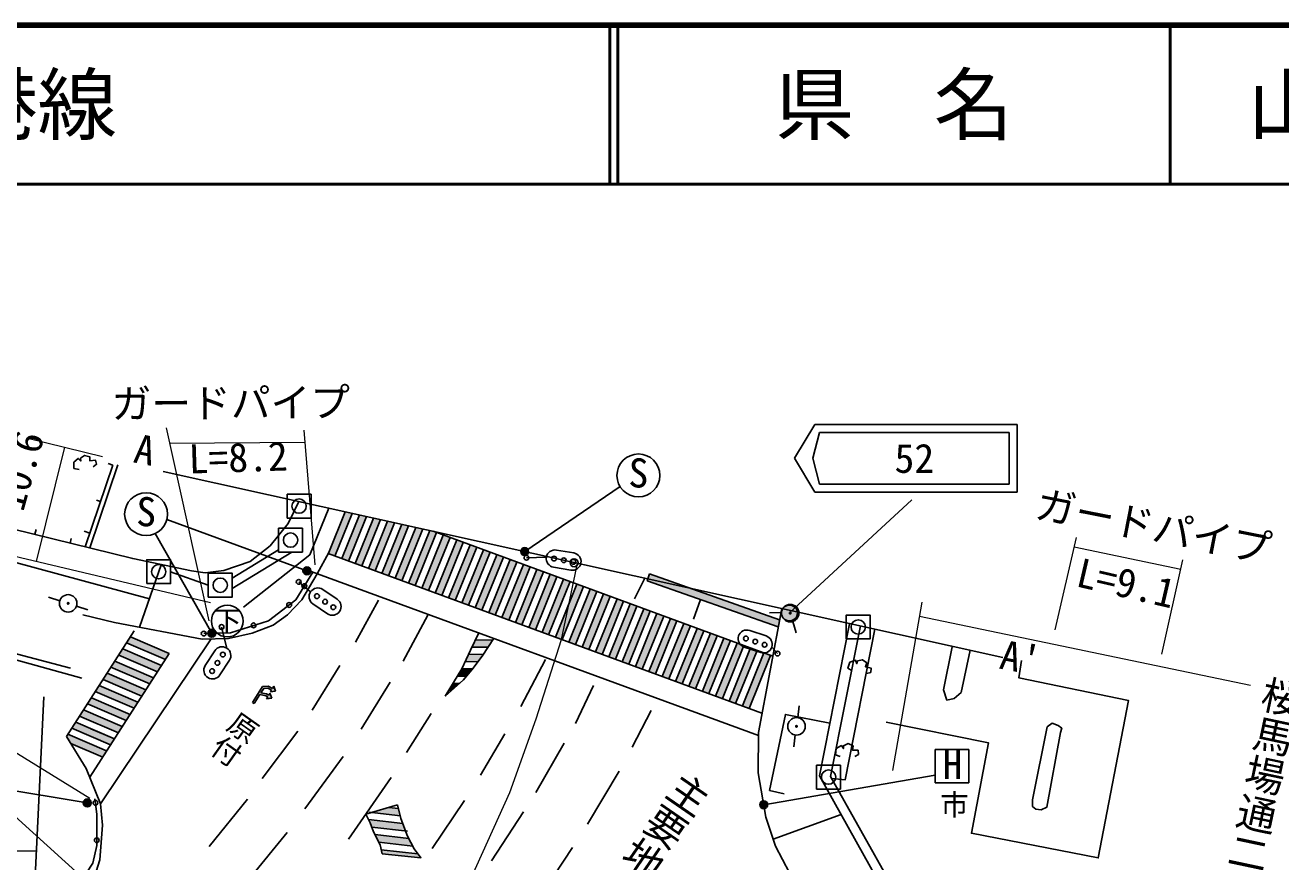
# Model space of a CAD drawing. Units: millimetres at full size, sheet at 1:1000; details may follow other scales. Extents: x 40000 to 680000, y 20000 to 380000.
# Drawn here: x 260959 to 339960, y 327351 to 380000 of the extents above; entities that cross this region are included whole.
import ezdxf
from ezdxf.enums import TextEntityAlignment as Align

# ---------------------------------------------------------------- set-up
doc = ezdxf.new("R2010")
doc.units = ezdxf.units.MM
doc.header["$LTSCALE"] = 1000
doc.header["$PDMODE"] = 32
doc.header["$PDSIZE"] = 500
doc.linetypes.add('CHAIN', pattern=[18.5, 12, -1.5, 3.5, -1.5])
for name, color, linetype, lineweight in [('M-BGD', 7, 'Continuous', 25), ('M-BGD-EXST', 7, 'Continuous', 25), ('M-BMK', 2, 'CHAIN', 13), ('M-BMK-OTRS', 5, 'Continuous', 25), ('M-STR-HTXT', 7, 'Continuous', 13), ('M-STR-STRC', 7, 'Continuous', 25), ('M-TTL', 2, 'Continuous', 140), ('M-TTL-LINE', 7, 'Continuous', 50)]:
    doc.layers.add(name, color=color, linetype=linetype, lineweight=lineweight)
for name, color, linetype in [('M-BMK-HTXT', 7, 'Continuous'), ('M-OTRS', 6, 'Continuous'), ('M-TTL-TXT', 7, 'Continuous')]:
    doc.layers.add(name, color=color, linetype=linetype)
doc.styles.add('@ＭＳ ゴシック', font='')
doc.styles.add('ＭＳ ゴシック', font='')
doc.styles.get('@ＭＳ ゴシック').set_extended_font_data('@MS Gothic')
doc.styles.get('ＭＳ ゴシック').set_extended_font_data('MS Gothic')

msp = doc.modelspace()

# ---------------------------------------------------------------- hatches: boundary and pattern name
at = {"layer": 'M-BGD'}
h = msp.add_hatch(color=256, dxfattribs=at)
edge = h.paths.add_edge_path()
edge.add_ellipse((263666, 343615), major_axis=(12.2, -48.5), ratio=1, start_angle=58.18834, end_angle=-121.81166)
h = msp.add_hatch(color=256, dxfattribs=at)
edge = h.paths.add_edge_path()
edge.add_ellipse((309092, 343004), major_axis=(12.2, -48.5), ratio=1, start_angle=2.42311, end_angle=-177.57689)
msp.add_hatch(color=256, dxfattribs=at).paths.add_polyline_path([(309494, 335932, 0.41421), (309438, 335889, 0.41421)])
at = {"layer": 'M-BGD-EXST'}
for points in [[(292636, 346877, 0.41421), (292386, 347127, 0.41421), (292136, 346877, 1)], [(278935, 345663, 0.41421), (278685, 345913, 0.41421), (278435, 345663, 1)], [(272954, 341735, 0.41421), (272704, 341985, 0.41421), (272454, 341735, 1)], [(265116, 331064, 0.41421), (264866, 331314, 0.41421), (264616, 331064, 1)], [(307672, 330945, 0.41421), (307422, 331195, 0.41421), (307172, 330945, 1)]]:
    msp.add_hatch(color=256, dxfattribs=at).paths.add_polyline_path(points)
at = {"layer": 'M-STR-STRC'}
for points in [[(280060, 346818), (280022, 346746), (280452, 346587), (281542, 349279), (281096, 349377)], [(282433, 349081), (281987, 349180), (280875, 346432), (281298, 346277)], [(283313, 348886), (282878, 348983), (281720, 346121), (282133, 345969)], [(284204, 348689), (283759, 348788), (282555, 345814), (282978, 345659)], [(285085, 348494), (284650, 348590), (283401, 345503), (283813, 345352)], [(285976, 348297), (285530, 348395), (284236, 345196), (284658, 345041)], [(286845, 348072), (286627, 348153), (286421, 348198), (285081, 344885), (285494, 344734)], [(287690, 347762), (287267, 347917), (285916, 344578), (286339, 344423)], [(288525, 347455), (288112, 347606), (286761, 344267), (287174, 344116)], [(287596, 343960), (288019, 343805), (289370, 347144), (288948, 347299)], [(290205, 346837), (289793, 346988), (288442, 343650), (288854, 343498)], [(291051, 346526), (290628, 346681), (289277, 343342), (289699, 343187)], [(291886, 346219), (291473, 346371), (290122, 343032), (290535, 342880)], [(290957, 342725), (291380, 342569), (292731, 345908), (292308, 346063)], [(293566, 345601), (293153, 345753), (291802, 342414), (292215, 342262)], [(294411, 345290), (293989, 345446), (292638, 342107), (293060, 341951)], [(300243, 345466), (300094, 345041), (308337, 342138), (308421, 342585)], [(295246, 344983), (294834, 345135), (293483, 341796), (293895, 341644)], [(294318, 341489), (294740, 341333), (296092, 344672), (295669, 344828)], [(295163, 341178), (295576, 341026), (296927, 344365), (296514, 344517)], [(295998, 340871), (296421, 340716), (297772, 344054), (297349, 344210)], [(298607, 343747), (298195, 343899), (296843, 340560), (297256, 340408)], [(299452, 343437), (299030, 343592), (297679, 340253), (298101, 340098)], [(300288, 343129), (299875, 343281), (298524, 339942), (298936, 339791)], [(299359, 339635), (299782, 339480), (301133, 342819), (300710, 342974)], [(309542, 343011, 0.41421), (309042, 343511, 0.41421), (308542, 343011, 1)], [(300204, 339324), (300617, 339173), (301968, 342511), (301555, 342663)], [(302813, 342201), (302390, 342356), (301039, 339017), (301462, 338862)], [(267590, 341520), (267343, 341136), (269783, 340087), (270029, 340471)], [(290390, 341326), (289290, 341306), (289069, 340852), (290095, 340871)], [(301885, 338707), (302297, 338555), (303648, 341894), (303236, 342045)], [(302720, 338399), (303142, 338244), (304493, 341583), (304071, 341738)], [(305329, 341276), (304916, 341427), (303565, 338089), (303978, 337937)], [(267097, 340752), (266850, 340368), (269290, 339319), (269537, 339703)], [(304400, 337782), (304823, 337626), (306174, 340965), (305751, 341120)], [(307009, 340658), (306596, 340810), (305245, 337471), (305658, 337319)], [(306080, 337164), (306503, 337008), (307854, 340347), (307432, 340502)], [(266604, 339984), (266358, 339601), (268797, 338551), (269044, 338935)], [(289762, 340355), (289801, 340415), (288852, 340397), (288637, 339943), (289459, 339959)], [(266111, 339217), (265865, 338833), (268305, 337784), (268551, 338167)], [(289107, 339502), (288421, 339489), (288144, 339034), (288729, 339045)], [(265618, 338449), (265372, 338065), (267812, 337016), (268058, 337400)], [(275792, 337983), (275970, 338266), (276225, 338277), (276458, 338160), (276397, 338057), (276716, 338097), (276600, 338402), (276519, 338263), (276251, 338398), (275902, 338383), (275270, 337379), (275371, 337315), (275723, 337874), (276099, 337806), (276222, 337732), (276152, 337613), (276470, 337653), (276355, 337957), (276283, 337836), (276142, 337921)], [(288284, 338586), (287866, 338579), (287589, 338123), (287768, 338127)], [(265126, 337681), (264879, 337297), (267319, 336248), (267565, 336632)], [(264633, 336913), (264386, 336530), (266826, 335480), (267072, 335864)], [(264140, 336146), (263893, 335762), (266333, 334713), (266580, 335096)], [(263647, 335378), (263562, 335246), (263829, 334810), (265840, 333945), (266087, 334329)], [(284449, 330710), (283850, 330779), (282730, 330456), (284564, 330244)], [(284718, 329773), (282558, 330023), (282665, 329807), (282768, 329545), (284895, 329300)], [(285094, 328824), (282974, 329069), (283209, 328588), (285340, 328342)], [(285672, 327851), (283364, 328118), (283424, 327868), (285861, 327607)]]:
    msp.add_hatch(color=256, dxfattribs=at).paths.add_polyline_path(points)

# ---------------------------------------------------------------- linework, layer by layer
at = {"layer": 'M-BGD'}
for p, q in [((266186, 352413), (266481, 352310)), ((264747, 347176), (266481, 352310)), ((265028, 347106), (266790, 352340)), ((265450, 350117), (265711, 350029)), ((261651, 348263), (261576, 347961)), ((263860, 347704), (263788, 347413)), ((264684, 348160), (265039, 348040)), ((273985, 345200), (276908, 346991)), ((273985, 344555), (277728, 346848)), ((260205, 346234), (268781, 343909)), ((268165, 342116), (269511, 346035)), ((270115, 345610), (272485, 344761)), ((263142, 343782), (262427, 344010)), ((264190, 343448), (264904, 343220)), ((308544, 343050), (307794, 343020)), ((309248, 342476), (309462, 341757)), ((312831, 342329), (310929, 332764)), ((309562, 336427), (309663, 337170)), ((309413, 335337), (309312, 334594)), ((308013, 328780), (312294, 330327))]:
    msp.add_line(p, q, dxfattribs=at)
for points in [[(265243, 352203), (265460, 352368), (265383, 352632), (265031, 352577), (265022, 352841), (264695, 352926), (264436, 352747), (264459, 352571), (264300, 352738), (264016, 352495), (264033, 352105), (264349, 352043)], [(260145, 348316), (267731, 346437), (271429, 345654), (272279, 345533), (273467, 345681), (275113, 346248), (276371, 347247), (277503, 348651), (278172, 350025)], [(272193, 341719), (273888, 341770), (276266, 342528), (277986, 343831), (279065, 345573)], [(308555, 343296), (307088, 335501), (307066, 332945), (307562, 330161), (308157, 328338), (309494, 325826), (310889, 323958), (312674, 322040), (314603, 320681), (316493, 319713), (319672, 318474), (327940, 316779), (350692, 312134), (364459, 309200), (364829, 309286), (365203, 309667), (365387, 310612)], [(313517, 342193), (311636, 332729), (315440, 325938), (327917, 323434)], [(311704, 332607), (312540, 332508), (314420, 341997)], [(319276, 340892), (318740, 338182), (318953, 337528), (319410, 337634), (319852, 338015), (320402, 340667)], [(313892, 339199), (314154, 339276), (314175, 339550), (313827, 339624), (313912, 339874), (313636, 340070), (313331, 339994), (313290, 339821), (313201, 340033), (312849, 339908), (312726, 339536), (312999, 339367)], [(315123, 336141), (321556, 334847), (320491, 329148), (328470, 327604), (330373, 337504), (323480, 338923), (323644, 340017)], [(308709, 331641), (307789, 331849), (308794, 336629), (311587, 336074)], [(313147, 333983), (313391, 334108), (313361, 334380), (313005, 334388), (313042, 334649), (312734, 334791), (312448, 334659), (312440, 334482), (312313, 334674), (311991, 334485), (311939, 334097), (312239, 333982)], [(310929, 332764), (315051, 325404), (327799, 322846)], [(264469, 326125), (265219, 327265), (265465, 328379), (265465, 330360), (265352, 331311)], [(261677, 328057), (257457, 328033), (257348, 320366), (261305, 320291)]]:
    msp.add_lwpolyline(points, dxfattribs=at)
for points in [[(277445, 348985), (278945, 348985), (278945, 350485), (277445, 350485)], [(276908, 346848), (278408, 346848), (278408, 348348), (276908, 348348)], [(268615, 344860), (270115, 344860), (270115, 346360), (268615, 346360)], [(272485, 344011), (273985, 344011), (273985, 345511), (272485, 345511)], [(312621, 341383), (314121, 341383), (314121, 342883), (312621, 342883)], [(325257, 335850), (324337, 331261), (324337, 330827), (324549, 330676), (324883, 330625), (325237, 330797), (326097, 335488), (326170, 335761), (325949, 335930), (325565, 336079)], [(310751, 331935), (312251, 331935), (312251, 333435), (310751, 333435)]]:
    msp.add_lwpolyline(points, close=True, dxfattribs=at)
for centre, radius in [((278195, 349735), 450), ((277658, 347598), 450), ((269365, 345610), 450), ((273235, 344761), 450), ((278526, 344702), 150), ((263666, 343615), 550), ((263666, 343615), 50), ((277572, 343517), 150), ((309092, 343004), 550), ((309092, 343004), 50), ((275335, 342232), 150), ((313371, 342133), 450), ((272193, 341719), 150), ((309488, 335882), 550), ((309488, 335882), 50), ((311501, 332685), 450), ((265381, 331067), 150), ((265465, 328711), 150)]:
    msp.add_circle(centre, radius, dxfattribs=at)
at = {"layer": 'M-BGD-EXST'}
for p, q in [((292386, 346877), (298387, 350964)), ((278685, 345663), (269878, 348891)), ((272704, 341735), (269148, 348007)), ((320320, 334423), (318220, 334423)), ((318220, 334423), (318220, 332323)), ((320320, 332323), (320320, 334423)), ((307422, 330945), (318220, 332808)), ((264601, 326326), (258493, 331877)), ((264866, 331064), (258514, 332121)), ((318220, 332323), (320320, 332323))]:
    msp.add_line(p, q, dxfattribs=at)
for centre, radius in [((299541, 351665), 1350), ((268571, 349227), 1350), ((292386, 346877), 250), ((278685, 345663), 250), ((273678, 342506), 1000), ((272704, 341735), 250), ((264866, 331064), 250), ((307422, 330945), 250)]:
    msp.add_circle(centre, radius, dxfattribs=at)
at = {"layer": 'M-BMK'}
msp.add_lwpolyline([(285242, 319383), (286490, 321751), (288671, 325551), (291459, 331724), (293119, 336352), (294704, 341347), (295565, 345443), (295719, 346139)], dxfattribs=at)
at = {"layer": 'M-BMK-OTRS'}
for p, q in [((269634, 351916), (322475, 340214)), ((258202, 255522), (262140, 337735))]:
    msp.add_line(p, q, dxfattribs=at)
at = {"layer": 'M-OTRS'}
msp.add_point((295495, 346175), dxfattribs=at)
at = {"layer": 'M-STR-HTXT'}
for p, q in [((261125, 354021), (265831, 352856)), ((269838, 354657), (272516, 342510)), ((278500, 354506), (279190, 346045)), ((261681, 346261), (263459, 353443)), ((270049, 353698), (278561, 353756)), ((325759, 341943), (327095, 347770)), ((326959, 347180), (333664, 345761)), ((259874, 346690), (272615, 343661)), ((332463, 340428), (333798, 346358)), ((315548, 333105), (317386, 343688)), ((247329, 342263), (265027, 331370)), ((317234, 342814), (338040, 338462))]:
    msp.add_line(p, q, dxfattribs=at)
at = {"layer": 'M-STR-STRC'}
for p, q in [((310643, 354875), (309355, 352744)), ((323372, 354875), (310643, 354875)), ((323372, 350614), (323372, 354875)), ((310925, 354375), (310523, 352744)), ((322872, 354375), (310925, 354375)), ((322872, 351114), (322872, 354375)), ((309355, 352744), (310643, 350614)), ((310523, 352744), (310925, 351114)), ((310925, 351114), (322872, 351114)), ((309042, 343011), (316739, 350123)), ((310643, 350614), (323372, 350614)), ((280060, 346818), (281096, 349377)), ((280452, 346587), (281542, 349279)), ((280875, 346432), (281987, 349180)), ((281298, 346277), (282433, 349081)), ((281720, 346121), (282878, 348983)), ((282133, 345969), (283313, 348886)), ((282555, 345814), (283759, 348788)), ((282978, 345659), (284204, 348689)), ((283401, 345503), (284650, 348590)), ((283813, 345352), (285085, 348494)), ((284236, 345196), (285530, 348395)), ((284658, 345041), (285976, 348297)), ((285081, 344885), (286421, 348198)), ((285494, 344734), (286845, 348072)), ((285916, 344578), (287267, 347917)), ((286339, 344423), (287690, 347762)), ((286627, 348153), (307990, 340297)), ((286761, 344267), (288112, 347606)), ((287174, 344116), (288525, 347455)), ((287596, 343960), (288948, 347299)), ((288019, 343805), (289370, 347144)), ((288442, 343650), (289793, 346988)), ((288854, 343498), (290205, 346837)), ((294388, 346973), (295473, 346791)), ((280022, 346746), (307315, 336710)), ((289277, 343342), (290628, 346681)), ((289699, 343187), (291051, 346526)), ((290122, 343032), (291473, 346371)), ((290535, 342880), (291886, 346219)), ((290957, 342725), (292308, 346063)), ((292498, 346485), (293755, 346521)), ((307086, 335295), (278720, 345700)), ((291380, 342569), (292731, 345908)), ((291802, 342414), (293153, 345753)), ((292215, 342262), (293566, 345601)), ((292638, 342107), (293989, 345446)), ((293060, 341951), (294411, 345290)), ((295291, 345706), (294207, 345888)), ((300243, 345466), (300094, 345041)), ((300243, 345466), (308421, 342585)), ((278171, 344969), (278922, 344347)), ((279686, 344493), (280596, 343876)), ((293483, 341796), (294834, 345135)), ((293895, 341644), (295246, 344983)), ((294318, 341489), (295669, 344828)), ((294740, 341333), (296092, 344672)), ((295163, 341178), (296514, 344517)), ((299299, 343901), (299955, 345201)), ((300094, 345041), (308337, 342138)), ((283189, 343808), (281749, 341175)), ((295576, 341026), (296927, 344365)), ((295998, 340871), (297349, 344210)), ((296421, 340716), (297772, 344054)), ((296843, 340560), (298195, 343899)), ((297256, 340408), (298607, 343747)), ((302997, 342614), (303437, 343864)), ((279979, 342966), (279069, 343583)), ((286304, 342867), (284745, 339972)), ((297679, 340253), (299030, 343592)), ((298101, 340098), (299452, 343437)), ((298524, 339942), (299875, 343281)), ((298936, 339791), (300288, 343129)), ((299359, 339635), (300710, 342974)), ((273319, 342129), (273651, 340795)), ((299782, 339480), (301133, 342819)), ((300204, 339324), (301555, 342663)), ((300617, 339173), (301968, 342511)), ((301039, 339017), (302390, 342356)), ((301462, 338862), (302813, 342201)), ((267825, 341886), (263562, 335246)), ((270029, 340471), (267590, 341520)), ((289290, 341306), (290390, 341326)), ((301885, 338707), (303236, 342045)), ((302297, 338555), (303648, 341894)), ((302720, 338399), (304071, 341738)), ((303142, 338244), (304493, 341583)), ((303565, 338089), (304916, 341427)), ((306541, 341914), (307584, 341566)), ((260090, 340526), (263807, 339539)), ((269537, 339703), (267097, 340752)), ((269783, 340087), (267343, 341136)), ((272291, 339711), (272890, 340633)), ((289069, 340852), (290095, 340871)), ((303978, 337937), (305329, 341276)), ((304400, 337782), (305751, 341120)), ((304823, 337626), (306174, 340965)), ((305245, 337471), (306596, 340810)), ((305658, 337319), (307009, 340658)), ((306080, 337164), (307432, 340502)), ((307237, 340522), (306193, 340870)), ((308291, 340458), (307932, 340870)), ((259913, 340197), (264524, 338916)), ((270029, 340471), (265024, 332674)), ((269044, 338935), (266604, 339984)), ((269290, 339319), (266850, 340368)), ((273813, 340034), (273214, 339111)), ((288637, 339943), (289459, 339959)), ((288852, 340397), (289801, 340415)), ((293698, 340090), (292144, 337125)), ((306503, 337008), (307854, 340347)), ((268551, 338167), (266111, 339217)), ((268797, 338551), (266358, 339601)), ((280749, 339701), (279011, 336893)), ((288144, 339034), (288729, 339045)), ((288421, 339489), (289107, 339502)), ((268058, 337400), (265618, 338449)), ((268305, 337784), (265865, 338833)), ((276397, 338057), (276458, 338160)), ((276519, 338263), (276600, 338402)), ((276716, 338097), (276600, 338402)), ((283929, 338661), (282098, 335692)), ((287565, 338123), (287768, 338127)), ((287866, 338579), (288284, 338586)), ((296721, 338457), (295579, 336065)), ((267565, 336632), (265126, 337681)), ((267812, 337016), (265372, 338065)), ((275371, 337315), (275270, 337379)), ((275371, 337315), (275723, 337874)), ((276470, 337653), (276147, 337612)), ((276152, 337613), (276222, 337732)), ((276283, 337836), (276355, 337957)), ((276470, 337653), (276355, 337957)), ((276716, 338097), (276393, 338057)), ((267072, 335864), (264633, 336913)), ((267319, 336248), (264879, 337297)), ((284950, 334234), (286509, 336683)), ((300337, 336881), (299140, 334571)), ((266333, 334713), (263893, 335762)), ((266580, 335096), (264140, 336146)), ((266826, 335480), (264386, 336530)), ((266087, 334329), (263647, 335378)), ((266580, 335096), (265101, 335733)), ((278110, 335570), (275881, 332604)), ((291138, 335412), (289602, 332817)), ((265840, 333945), (263829, 334810)), ((294868, 334824), (293078, 331726)), ((280959, 333986), (278559, 330695)), ((281307, 328783), (283980, 332667)), ((298330, 333068), (296342, 329720)), ((274949, 331302), (272544, 328319)), ((288606, 331221), (286575, 328184)), ((282610, 330470), (284564, 330244)), ((283850, 330779), (284449, 330710)), ((292313, 330505), (290293, 327407)), ((282558, 330023), (284718, 329773)), ((282768, 329545), (285012, 329286)), ((277442, 329205), (275092, 326335)), ((282974, 329069), (285094, 328824)), ((283209, 328588), (285340, 328342)), ((283364, 328118), (285672, 327851)), ((295386, 328258), (293161, 324887))]:
    msp.add_line(p, q, dxfattribs=at)
for points in [[(274700, 343382), (278879, 346675), (280075, 349604)], [(264594, 342897), (266588, 342416), (272090, 341369), (273763, 341412), (275248, 341747), (276565, 342245), (277467, 342900), (278370, 343846), (279338, 345473), (280060, 346818)], [(265202, 326020), (265668, 327477), (265831, 329652), (265704, 331007), (272669, 341384)], [(287379, 337780), (288426, 339496), (288982, 340673), (289507, 341754)], [(290430, 341389), (289762, 340355), (289141, 339544), (288537, 338812), (287379, 337780)], [(275270, 337379), (275902, 338383), (276251, 338398), (276519, 338263)], [(275792, 337983), (275970, 338266), (276225, 338277), (276458, 338160)], [(275723, 337874), (276099, 337806), (276222, 337732)], [(275792, 337983), (276142, 337921), (276283, 337836)], [(265704, 331007), (264799, 333225), (263562, 335246)]]:
    msp.add_lwpolyline(points, dxfattribs=at)
msp.add_lwpolyline([(284394, 330937), (284605, 330077), (285018, 328973), (285431, 328163), (285861, 327607), (283424, 327868), (283289, 328425), (282885, 329251), (282665, 329807), (282391, 330358)], close=True, dxfattribs=at)
for centre, radius in [((292498, 346485), 150), ((294232, 346435), 150), ((294843, 346333), 150), ((295455, 346231), 150), ((278171, 344969), 150), ((279320, 344070), 150), ((279833, 343722), 150), ((280346, 343374), 150), ((309042, 343011), 500), ((273319, 342129), 150), ((306303, 341407), 150), ((306891, 341211), 150), ((273397, 340393), 150), ((307479, 341015), 150), ((308291, 340458), 150), ((273059, 339873), 150), ((272722, 339353), 150)]:
    msp.add_circle(centre, radius, dxfattribs=at)
for centre, start, end in [((294297, 346430), 80.48717, 170.48717), ((294297, 346430), 170.48717, 260.48717), ((295382, 346249), 260.48717, 350.48717), ((295382, 346249), 350.48717, 80.48717), ((279377, 344038), 55.85493, 145.85493), ((279377, 344038), 145.85493, 235.85493), ((280288, 343421), 325.85493, 55.85493), ((280288, 343421), 235.85493, 325.85493), ((306367, 341392), 161.5745, 251.5745), ((306367, 341392), 71.5745, 161.5745), ((307410, 341044), 341.5745, 71.5745), ((273352, 340334), 56.9971, 146.9971), ((273352, 340334), 326.9971, 56.9971), ((307410, 341044), 251.5745, 341.5745), ((272752, 339411), 146.9971, 236.9971), ((272752, 339411), 236.9971, 326.9971)]:
    msp.add_arc(centre, 550, start, end, dxfattribs=at)
at = {"layer": 'M-TTL'}
msp.add_line((680000, 380000), (40000, 380000), dxfattribs=at)
at = {"layer": 'M-TTL-LINE'}
for p, q in [((297750, 380000), (297750, 370000)), ((298250, 380000), (298250, 370000)), ((333000, 380000), (333000, 370000)), ((40000, 370000), (680000, 370000))]:
    msp.add_line(p, q, dxfattribs=at)

# ---------------------------------------------------------------- texts
at = {"layer": 'M-BGD-EXST', "style": 'ＭＳ ゴシック'}
for p in [(298885, 350373), (267916, 347935)]:
    msp.add_text('S', height=1833, rotation=358.508, dxfattribs=at).set_placement(p, align=Align.BOTTOM_LEFT)
msp.add_text('下', height=1320, dxfattribs=at).set_placement((273678, 342506), align=Align.MIDDLE_CENTER)
for s, height, p in [('H', 1833, (318673, 332015)), ('市', 1320, (318529, 329894))]:
    msp.add_text(s, height=height, dxfattribs=at).set_placement(p, align=Align.BOTTOM_LEFT)
at = {"layer": 'M-BMK-HTXT', "style": '@ＭＳ ゴシック'}
for s, rotation, p in [('桜馬場通二丁目', 258.024, (338800, 339249)), ('主要地方道徳山港線', 235.376, (302192, 333501))]:
    msp.add_text(s, height=1833, rotation=rotation, dxfattribs=at).set_placement(p, align=Align.BOTTOM_LEFT)
at = {"layer": 'M-STR-HTXT', "style": 'ＭＳ ゴシック'}
for s, rotation, p in [('ガードパイプ', 0.42, (266411, 354706)), ('L=10.6', 74.393, (260692, 346772)), ('A', 349.114, (267603, 351958)), ('L=8.2', 1.838, (271292, 351233)), ('ガードパイプ', 348.864, (324307, 348477)), ('L=9.1', 346.923, (326864, 344171)), ("A'", 349.114, (322080, 338987))]:
    msp.add_text(s, height=1833, rotation=rotation, dxfattribs=at).set_placement(p, align=Align.BOTTOM_LEFT)
at = {"layer": 'M-STR-STRC', "style": 'ＭＳ ゴシック'}
msp.add_text('52', height=1833, dxfattribs=at).set_placement((316899, 352744), align=Align.MIDDLE_CENTER)
at = {"layer": 'M-STR-STRC', "style": '@ＭＳ ゴシック'}
msp.add_text('原付', height=1320, rotation=234.782, dxfattribs=at).set_placement((274319, 337155), align=Align.BOTTOM_LEFT)
at = {"layer": 'M-TTL-TXT', "style": 'ＭＳ ゴシック'}
msp.add_text('主要地方道\u3000徳山港線', height=3666, dxfattribs=at).set_placement((216734, 375000), align=Align.MIDDLE_LEFT)
for s, p in [('県\u3000名', (315625, 375000)), ('山\u3000口\u3000県', (350375, 375000))]:
    msp.add_text(s, height=3666, dxfattribs=at).set_placement(p, align=Align.MIDDLE_CENTER)

doc.saveas('drawing.dxf')
